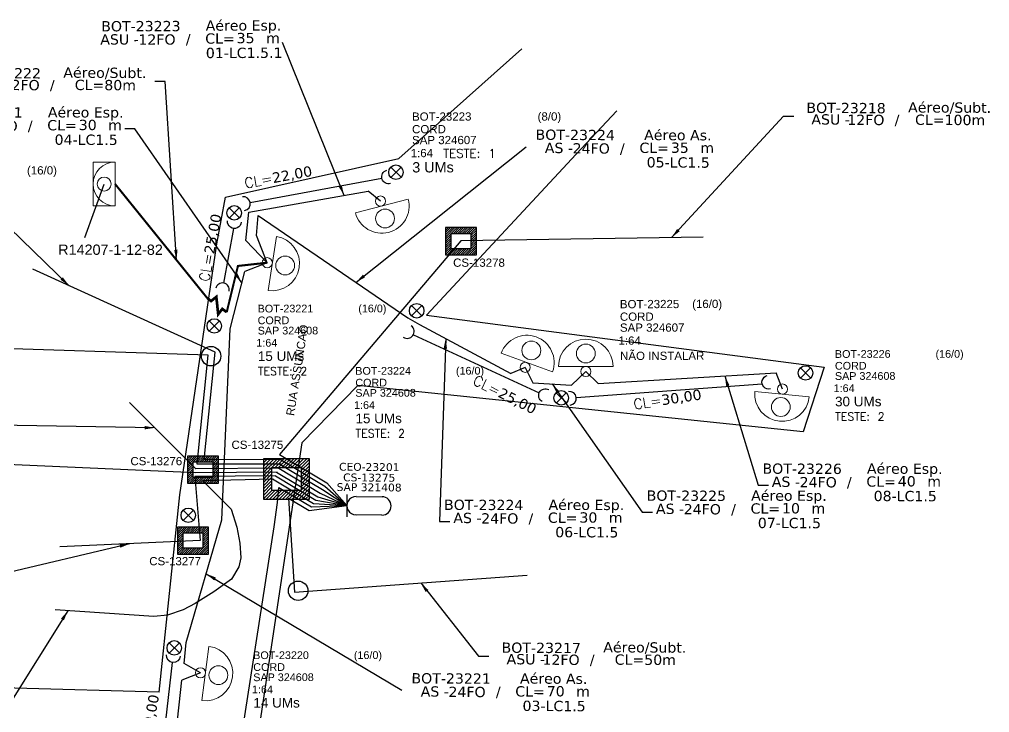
# Model space of a CAD drawing. Extents: x -89 to 749, y 705 to 1299.
# Drawn here: x 18.9 to 207.6, y 845.4 to 980.1 of the extents above; entities that cross this region are included whole.
import ezdxf
from ezdxf.enums import TextEntityAlignment as Align

# ---------------------------------------------------------------- set-up
doc = ezdxf.new("R2010")
doc.units = 0
for name, color, linetype in [('10.1-Caixas Subterrâneas', 5, 'Continuous'), ('20.4-CEOS', 1, 'Continuous'), ('20.5-CEO', 1, 'Continuous'), ('CAP a instalar', 1, 'Continuous'), ('label_cabos', 7, 'Continuous'), ('Legenda', 1, 'Continuous'), ('locais', 7, 'Continuous'), ('QUADRA', 7, 'Continuous'), ('Subida Lateral', 5, 'Continuous')]:
    doc.layers.add(name, color=color, linetype=linetype)
for name, color, linetype, lineweight in [("20.0-LEGENDA DOS CDO'S", 1, 'Continuous', 0), ('20.1-CDO_INTERIOR', 1, 'Continuous', 0), ('20.2-CDO_POSTE', 1, 'Continuous', 5), ('20.6-CORDOALHA_SUPORTE', 7, 'Continuous', 25), ('CORDOALHA_SUPORTE', 7, 'Continuous', 25)]:
    doc.layers.add(name, color=color, linetype=linetype, lineweight=lineweight)
doc.layers.add('DROP DE CLIENTE', color=140, linetype='Continuous', plot=False)
doc.layers.add('EXTRA', color=50, linetype='Continuous', plot=False)
doc.styles.add('ARIAL', font='arial.ttf')
doc.styles.add('DIGICADE', font='arial.ttf')
doc.styles.add('ROMANS', font='romans')
doc.styles.add('siredit', font='verdana.ttf')
doc.linetypes.add('FENCELINE1', pattern='A,0.25,-0.1,[133,ltypeshp.shx,S=0.1,R=0,X=-0.1,Y=0],-0.1,1', length=1.45)
doc.dimstyles.new('CC', dxfattribs={"dimtxt": 1, "dimasz": 2, "dimexe": 0.18, "dimexo": 0.0625, "dimgap": 0.09, "dimtad": 0, "dimdec": 0, "dimrnd": 1, "dimzin": 0, "dimdsep": 46, "dimtxsty": 'siredit', "dimblk": 'NONE', "dimcen": 0, "dimse1": 1, "dimse2": 1, "dimsd1": 1, "dimsd2": 1, "dimclrt": 7, "dimadec": 0, "dimazin": 0, "dimtfac": 1, "dimtdec": 0, "dimtofl": 0, "dimtmove": 0, "dimatfit": 3, "dimfxl": 0, "dimtolj": 1, "dimtzin": 0, "dimarcsym": 0})

# ---------------------------------------------------------------- blocks, each defined once
blk = doc.blocks.new('*X65')
at = {"color": 0, "linetype": 'Continuous'}
for p, q in [((-1.25, 0.34099), (-0.49099, 1.1)), ((-1.25, 0.517767), (-0.667767, 1.1)), ((-1.25, 0.694544), (-0.844544, 1.1)), ((-1.25, 0.87132), (-1.02132, 1.1)), ((-1.25, 1.048097), (-1.198097, 1.1)), ((-0.789214, 0.625), (-0.314214, 1.1)), ((-0.612437, 0.625), (-0.137437, 1.1)), ((-0.43566, 0.625), (0.03934, 1.1)), ((-0.258883, 0.625), (0.216117, 1.1)), ((-0.082107, 0.625), (0.392893, 1.1)), ((0.09467, 0.625), (0.56967, 1.1)), ((0.271447, 0.625), (0.746447, 1.1)), ((0.448223, 0.625), (0.923223, 1.1)), ((0.625, 0.625), (1.1, 1.1)), ((0.801777, 0.625), (1.25, 1.073223)), ((-1.25, 0.164214), (-0.8035, 0.610714)), ((0.8035, 0.449947), (1.25, 0.896447)), ((0.8035, 0.27317), (1.25, 0.71967)), ((0.8035, 0.096393), (1.25, 0.542893)), ((-1.25, -0.012563), (-0.8035, 0.433937)), ((-1.25, -0.18934), (-0.8035, 0.25716)), ((-1.25, -0.366117), (-0.8035, 0.080383)), ((0.8035, -0.080383), (1.25, 0.366117)), ((0.8035, -0.25716), (1.25, 0.18934)), ((0.8035, -0.433937), (1.25, 0.012563)), ((-1.25, -0.542893), (-0.8035, -0.096393)), ((-1.25, -0.71967), (-0.8035, -0.27317)), ((-1.25, -0.896447), (-0.8035, -0.449947)), ((0.49099, -1.1), (1.25, -0.34099)), ((0.667767, -1.1), (1.25, -0.517767)), ((0.8035, -0.610714), (1.25, -0.164214)), ((-1.25, -1.073223), (-0.801777, -0.625)), ((-1.1, -1.1), (-0.625, -0.625)), ((-0.923223, -1.1), (-0.448223, -0.625)), ((-0.746447, -1.1), (-0.271447, -0.625)), ((-0.56967, -1.1), (-0.09467, -0.625)), ((-0.392893, -1.1), (0.082107, -0.625)), ((-0.216117, -1.1), (0.258883, -0.625)), ((-0.03934, -1.1), (0.43566, -0.625)), ((0.137437, -1.1), (0.612437, -0.625)), ((0.314214, -1.1), (0.789214, -0.625)), ((0.844544, -1.1), (1.25, -0.694544)), ((1.02132, -1.1), (1.25, -0.87132)), ((1.198097, -1.1), (1.25, -1.048097))]:
    blk.add_line(p, q, dxfattribs=at)
blk = doc.blocks.new('MANHOLE_MQ')
at = {"color": 0, "linetype": 'Continuous'}
for p, q in [((0.00000623, 0.00000569), (-0.00000627, 0.00000569)), ((-0.00000627, 0.00000569), (-0.00000627, -0.00000531)), ((0.00000623, -0.00000531), (0.00000623, 0.00000569)), ((-0.00000404, 0.00000331), (0.00000399, 0.00000331)), ((-0.00000404, -0.00000294), (-0.00000404, 0.00000331)), ((0.00000399, 0.00000331), (0.00000399, -0.00000294)), ((0.00000399, -0.00000294), (-0.00000404, -0.00000294)), ((0.00000399, -0.00000294), (0.00000399, -0.00000294)), ((-0.00000627, -0.00000531), (0.00000623, -0.00000531))]:
    blk.add_line(p, q, dxfattribs=at)
at = {"color": 0, "linetype": 'Continuous', "xscale": 5e-06, "yscale": 5e-06, "zscale": 1e-05}
blk.add_blockref('*X65', (-0.00000002, 0.00000019), dxfattribs=at)
blk = doc.blocks.new('Inst CDOE-8 CAIXA DIST OPT CDOE 48F_8D C_SPL OPTAP')
at = {"layer": "20.0-LEGENDA DOS CDO'S", "color": 0}
for tag, p, style, flags in [('ID_ATIVIDADE', (0.12, 6.472), 'ARIAL', 3), ('FATOR', (7.921, 6.472), 'ARIAL', 1), ('QTDE', (0.235, -0.97), 'DIGICADE', 3)]:
    blk.add_attdef(tag, p, '', height=0.8, rotation=0.11799, dxfattribs=dict(at, style=style, flags=flags))
at = {"layer": "20.0-LEGENDA DOS CDO'S", "color": 0, "style": 'ARIAL'}
for tag, p, height in [('FID', (0.12, 5.248), 0.8), ('CORDOALHA', (0.122, 4.023), 0.8), ('SAP', (0.124, 2.961), 0.8), ('1:XX', (-0.012, 1.7), 0.8), ('UMS', (0.141, 0.217), 1)]:
    blk.add_attdef(tag, p, '', height=height, rotation=0.11799, dxfattribs=at)
blk.add_attdef('FIBRAS_UTILIZADAS', text='', height=0.8, rotation=0.11799, dxfattribs=at).set_placement((13.479, 5.263), align=Align.CENTER)
blk = doc.blocks.new('Teste  FTTH')
at = {"color": 0, "lineweight": 0, "style": 'ROMANS'}
for tag, p in [('TESTE', (-2.302, -0.29)), ('QTDE', (0.212, -0.29))]:
    blk.add_attdef(tag, p, '', height=0.48, dxfattribs=at)
for tag, p, flags in [('FID', (-2.227, -1.253), 1), ('FATOR', (-2.227, -2.028), 3), ('ID_ATIVIDADE', (-2.227, -2.716), 3)]:
    blk.add_attdef(tag, p, '', height=0.48, dxfattribs=dict(at, flags=flags))
blk = doc.blocks.new('Inst CDOE-16 CAIXA DIST OPT CDOE 48F_16D C_SPL_2_1_8')
at = {"layer": "20.0-LEGENDA DOS CDO'S", "color": 0}
for tag, p, style, flags in [('ID_ATIVIDADE', (0.12, 6.47), 'ARIAL', 3), ('FATOR', (7.92, 6.47), 'ARIAL', 1), ('QTDE', (0.1, -1.17), 'DIGICADE', 3)]:
    blk.add_attdef(tag, p, '', height=0.8, rotation=0.118, dxfattribs=dict(at, style=style, flags=flags))
at = {"layer": "20.0-LEGENDA DOS CDO'S", "color": 0, "style": 'ARIAL'}
for tag, p, height in [('FID', (0.12, 5.25), 0.8), ('CORDOALHA', (0.12, 4.02), 0.8), ('SAP', (0.12, 2.96), 0.8), ('1:XX', (-0.01, 1.7), 0.8), ('UMS', (0.14, 0.22), 1)]:
    blk.add_attdef(tag, p, '', height=height, rotation=0.118, dxfattribs=at)
blk.add_attdef('FIBRAS_UTILIZADAS', text='', height=0.8, rotation=0.118, dxfattribs=at).set_placement((13.48, 5.26), align=Align.CENTER)
blk = doc.blocks.new('Inst CORD BENZINAL 4.55MM 3F (sem recursos)')
at = {"layer": '20.6-CORDOALHA_SUPORTE', "color": 0, "lineweight": 0, "style": 'ROMANS'}
blk.add_attdef('LANCE', text='', height=1, dxfattribs=at).set_placement((-0.538, -2.215), align=Align.RIGHT)
at = {"layer": '20.6-CORDOALHA_SUPORTE', "color": 0, "style": 'siredit'}
blk.add_attdef('QTDE', (-0.538, -2.215), '', height=1, rotation=359.69001, dxfattribs=at)
at = {"layer": '20.6-CORDOALHA_SUPORTE', "color": 0, "lineweight": 0, "style": 'ROMANS'}
for tag, p, flags in [('FATOR', (-5.196, -4.442), 3), ('ID_ATIVIDADE', (-5.201, -6.669), 3), ('FID', (-5.201, -8.896), 1)]:
    blk.add_attdef(tag, p, '', height=1, dxfattribs=dict(at, flags=flags))
blk = doc.blocks.new('LEGENDA DOS CABOS')
at = {"layer": 'EXTRA', "color": 0, "style": 'siredit'}
for tag, p in [('ID', (4.601, 0.974)), ('XX', (9.03, 0.974))]:
    blk.add_attdef(tag, text='', height=0.48, rotation=359.69001, dxfattribs=at).set_placement(p, align=Align.MIDDLE_CENTER)
at = {"layer": 'Legenda', "color": 0, "style": 'siredit'}
for tag, p in [('TIPO_CABO', (1.314, -0.005)), ('CABO', (4.686, -0.052)), ('/', (6.809, -0.052)), ('METROS', (10.034, -0.052))]:
    blk.add_attdef(tag, text='', height=0.8, rotation=359.69001, dxfattribs=at).set_placement(p, align=Align.MIDDLE_CENTER)
blk = doc.blocks.new('_None')
blk = doc.blocks.new('CDOE_CT_POSTE')
at = {"layer": "20.0-LEGENDA DOS CDO'S", "color": 0, "style": 'ARIAL'}
for tag, p in [('CDO_N', (0.12, 5.248)), ('CORDOALHA', (0.122, 4.023)), ('SAP', (0.124, 2.961)), ('1:XX', (0.139, 1.231)), ('UMS', (0.141, 0.217))]:
    blk.add_attdef(tag, p, '', height=0.68, rotation=0.11799, dxfattribs=at)
blk.add_attdef('FIBRAS_UTILIZADAS', text='', height=0.68, rotation=0.11799, dxfattribs=at).set_placement((7.829, 5.263), align=Align.CENTER)
blk = doc.blocks.new('Inst CB AS CFOA-SM-AS-80-TS-24')
at = {"layer": 'label_cabos', "color": 0, "style": 'siredit'}
for tag, flags, p in [('ID_ATIVIDADE', 3, (1.314, 2.672)), ('FATOR', 1, (11.56, 2.551))]:
    blk.add_attdef(tag, text='', height=1, rotation=359.69001, dxfattribs=dict(at, flags=flags)).set_placement(p, align=Align.MIDDLE_CENTER)
for tag, p in [('DESTINO_CABO', (3.131, 1.262)), ('TIPO_CABO', (13.108, 1.245)), ('TIPO_CABO', (1.762, -0.005)), ('CABO', (4.686, -0.052)), ('/', (7.714, -0.052)), ('LANCE', (10.809, 0.002)), ('UND', (15.964, 0.002)), ('FID', (13.148, -1.414))]:
    blk.add_attdef(tag, text='', height=1, rotation=359.69001, dxfattribs=at).set_placement(p, align=Align.MIDDLE_CENTER)
blk.add_attdef('QTDE', (12.429, -0.475), '', height=1, rotation=359.69001, dxfattribs=at)
blk = doc.blocks.new('Inst CB ESP CFOA-SM-AS-80-TS-24')
at = {"layer": 'label_cabos', "color": 0, "style": 'siredit'}
for tag, flags, p in [('ID_ATIVIDADE', 3, (1.314, 2.672)), ('FATOR', 1, (11.56, 2.551))]:
    blk.add_attdef(tag, text='', height=1, rotation=359.69001, dxfattribs=dict(at, flags=flags)).set_placement(p, align=Align.MIDDLE_CENTER)
for tag, p in [('DESTINO_CABO', (3.131, 1.262)), ('TIPO_CABO', (13.108, 1.245)), ('TIPO_CABO', (1.762, -0.005)), ('CABO', (4.686, -0.052)), ('/', (7.714, -0.052)), ('LANCE', (10.809, 0.002)), ('UND', (15.964, 0.002)), ('FID', (13.148, -1.414))]:
    blk.add_attdef(tag, text='', height=1, rotation=359.69001, dxfattribs=at).set_placement(p, align=Align.MIDDLE_CENTER)
blk.add_attdef('QTDE', (12.429, -0.475), '', height=1, rotation=359.69001, dxfattribs=at)
blk = doc.blocks.new('Inst CB ESP CFOA-SM-ASU-120-S-12')
at = {"layer": 'label_cabos', "color": 0, "style": 'siredit'}
for tag, flags, p in [('ID_ATIVIDADE', 3, (1.314, 2.672)), ('FATOR', 1, (11.56, 2.551))]:
    blk.add_attdef(tag, text='', height=1, rotation=359.69001, dxfattribs=dict(at, flags=flags)).set_placement(p, align=Align.MIDDLE_CENTER)
for tag, p in [('DESTINO_CABO', (3.131, 1.262)), ('TIPO_CABO', (13.108, 1.245)), ('TIPO_CABO', (1.262, -0.005)), ('CABO', (4.686, -0.052)), ('/', (7.714, -0.052)), ('LANCE', (10.809, 0.002)), ('UND', (15.964, 0.002)), ('FID', (13.148, -1.414))]:
    blk.add_attdef(tag, text='', height=1, rotation=359.69001, dxfattribs=at).set_placement(p, align=Align.MIDDLE_CENTER)
blk.add_attdef('QTDE', (12.429, -0.475), '', height=1, rotation=359.69001, dxfattribs=at)

msp = doc.modelspace()

# ---------------------------------------------------------------- linework, layer by layer
at = {"layer": '20.1-CDO_INTERIOR', "color": 1, "lineweight": 18}
msp.add_lwpolyline([(33.27, 943.87), (33.27, 952.37), (37.52, 952.38), (37.52, 943.88)], close=True, dxfattribs=at)
msp.add_circle((35.4, 948.12), 1.36, dxfattribs=at)
msp.add_arc((37.52, 948.13), 4.25, 90.0531, 270.0531, dxfattribs=at)
at = {"layer": '20.2-CDO_POSTE', "color": 7}
for p, q in [((84.26, 942.54), (94.55, 945.18)), ((122.61, 911.59), (112.63, 915.21)), ((161.95, 907.79), (172.53, 906.77)), ((54.43, 847.7), (55.79, 858.23))]:
    msp.add_line(p, q, dxfattribs=at)
at = {"layer": '20.2-CDO_POSTE', "color": 5}
msp.add_line((67.29, 927.42), (68.91, 937.92), dxfattribs=at)
at = {"layer": '20.2-CDO_POSTE', "color": 252}
msp.add_line((134.38, 912.64), (123.76, 912.65), dxfattribs=at)
at = {"layer": '20.2-CDO_POSTE', "color": 7}
for centre, radius in [((89.16, 944.81), 0.983), ((90.03, 941.42), 1.83), ((118.48, 915.77), 1.83), ((117.28, 912.48), 0.983), ((167.33, 908.26), 0.983), ((167, 904.77), 1.83), ((54.13, 853.09), 0.983), ((57.61, 852.64), 1.83)]:
    msp.add_circle(centre, radius, dxfattribs=at)
at = {"layer": '20.2-CDO_POSTE', "color": 5}
for centre, radius in [((70.6, 932.28), 1.83), ((67.13, 932.82), 0.983)]:
    msp.add_circle(centre, radius, dxfattribs=at)
at = {"layer": '20.2-CDO_POSTE', "color": 252}
for centre, radius in [((129.08, 915.17), 1.83), ((129.07, 911.66), 0.983)]:
    msp.add_circle(centre, radius, dxfattribs=at)
at = {"layer": '20.2-CDO_POSTE', "color": 7}
for centre, start, end in [((89.41, 943.86), 194.3971, 14.3971), ((117.62, 913.4), 340.0502, 160.0502), ((167.24, 907.28), 174.495, 354.495), ((55.11, 852.97), 262.633, 82.633)]:
    msp.add_arc(centre, 5.31, start, end, dxfattribs=at)
at = {"layer": '20.2-CDO_POSTE', "color": 5}
msp.add_arc((68.1, 932.67), 5.31, 261.2223, 81.2223, dxfattribs=at)
at = {"layer": '20.2-CDO_POSTE', "color": 252}
msp.add_arc((129.07, 912.65), 5.31, 359.9406, 179.9406, dxfattribs=at)
at = {"layer": '20.5-CEO', "color": 7}
for p, q in [((84.41, 887.37), (89.45, 887.33)), ((89.42, 883.74), (84.38, 883.78))]:
    msp.add_line(p, q, dxfattribs=at)
msp.add_lwpolyline([(82.62, 887.76), (82.59, 883.43)], dxfattribs=at)
for centre, start, end in [((84.4, 885.58), 89.5196, 269.5196), ((89.43, 885.54), 269.5196, 89.5196)]:
    msp.add_arc(centre, 1.79, start, end, dxfattribs=at)
at = {"layer": 'CAP a instalar', "color": 1, "ltscale": 5, "const_width": 0.4}
for points in [[(55.43, 925.97), (37.52, 948.13)], [(67.13, 932.82), (61.42, 932.19), (59.24, 923.21), (59.24, 923.21)]]:
    msp.add_lwpolyline(points, dxfattribs=at)
at = {"layer": 'CAP a instalar', "color": 7, "linetype": 'FENCELINE1', "ltscale": 5}
for points in [[(67.13, 932.82), (62.93, 937.15), (63.57, 942.64), (86.74, 946.72)], [(89.16, 944.81), (86.74, 946.72)], [(65, 938.08), (65.35, 942.03)], [(65.35, 942.03), (94.46, 922.08), (96.76, 920.84)], [(67.13, 932.82), (65, 938.08)], [(67.13, 932.82), (62.75, 931.13)], [(59.88, 919.99), (62.75, 931.13)], [(96.76, 920.84), (114.51, 911.27)], [(51.38, 858.99), (58.3, 882.84), (59.88, 919.99)], [(117.28, 912.48), (114.51, 911.27)], [(117.28, 912.48), (118.79, 909.47)], [(129.07, 911.66), (126.29, 909.03)], [(129.07, 911.66), (131.51, 909.34)], [(131.51, 909.34), (166.09, 911.39)], [(167.33, 908.26), (166.09, 911.39)], [(118.79, 909.47), (126.29, 909.03)], [(50.98, 854.92), (51.38, 858.99)], [(54.13, 853.09), (50.98, 854.92)], [(54.13, 853.09), (50.53, 851.65)], [(47.74, 825.94), (50.53, 851.65)]]:
    msp.add_lwpolyline(points, dxfattribs=at)
at = {"layer": 'CAP a instalar', "linetype": 'FENCELINE1', "ltscale": 5}
msp.add_lwpolyline([(65.35, 942.03), (65.35, 942.03)], dxfattribs=at)
at = {"layer": 'CAP a instalar', "color": 252, "ltscale": 5}
for points in [[(151.91, 937.78), (104.78, 937.09), (69.51, 895.55)], [(69.73, 894.54), (54.86, 894.52), (57.02, 915.42), (21.5, 931.57)], [(69.81, 893.67), (53.52, 893.64), (55.6, 914.82), (-8.51, 916.89)], [(69.49, 892.86), (53.21, 892.78), (40.36, 905.64)], [(69.51, 895.55), (78.72, 890.05)], [(69.67, 894.54), (78.29, 889.39)], [(69.02, 892.13), (53.25, 891.94), (7.66, 893.99)], [(69.37, 892.86), (77.44, 888.04)], [(69.59, 893.67), (77.87, 888.72)], [(68.26, 890.76), (54.57, 890.41), (60.08, 884.9), (61.2, 881.41), (61.78, 878.33), (62.01, 875.42), (61.6, 873.72), (60.16, 871.33), (56.7, 868.84), (53.09, 866.59), (50.76, 865.31), (47.7, 864.27), (45.08, 864.03), (25.88, 865.33)], [(68.12, 890.78), (76.13, 886)], [(68.93, 892.13), (76.98, 887.33)], [(77.87, 888.72), (82.6, 885.59)], [(78.29, 889.39), (82.6, 885.59)], [(78.72, 890.05), (82.6, 885.59)], [(71.27, 887.06), (72.4, 868.77), (117.68, 872.08)], [(71.27, 887.06), (75.28, 884.67)], [(76.98, 887.33), (82.6, 885.59)], [(77.44, 888.04), (82.6, 885.58)], [(75.28, 884.67), (82.6, 885.59)], [(76.13, 886), (82.6, 885.59)]]:
    msp.add_lwpolyline(points, dxfattribs=at)
at = {"layer": 'CAP a instalar', "color": 7, "ltscale": 5}
for points in [[(68.72, 891.39), (53.02, 891.26), (54.06, 878.79), (26.79, 877.61)], [(68.71, 891.39), (76.55, 886.66)], [(68.48, 881.5), (69.13, 886.18), (69.35, 889.13)], [(69.35, 889.13), (75.7, 885.34)], [(75.7, 885.34), (82.6, 885.59)], [(76.55, 886.66), (82.6, 885.59)], [(49.17, 797.14), (53.71, 786.29), (68.48, 881.5), (68.48, 881.5)]]:
    msp.add_lwpolyline(points, dxfattribs=at)
at = {"layer": 'CORDOALHA_SUPORTE'}
for points in [[(63.8, 944.53), (89.4, 949.26)], [(58.67, 928.87), (60.61, 939.49)], [(95.54, 918.82), (120.03, 907.53)], [(127.21, 906.64), (163.37, 909.26)], [(44.56, 818.82), (48.7, 855.11)]]:
    msp.add_lwpolyline(points, dxfattribs=at)
for points in [[(91.07, 948.22, -1), (90.35, 950.79)], [(62.7, 942.98, 1), (62.28, 945.62)], [(62.07, 940.69, -1), (59.41, 940.95)], [(59.71, 927.28, 1), (57.1, 927.84)], [(93.58, 918.36, 1), (95.14, 920.52)], [(164.98, 908.28, -1), (164.36, 910.87)], [(120.59, 905.81, -1), (121.89, 908.14)], [(126.05, 905.14, 1), (125.73, 907.79)], [(50.18, 856.31, -1), (47.52, 856.56)]]:
    msp.add_lwpolyline(points, format="xyb", dxfattribs=at)
at = {"layer": 'DROP DE CLIENTE'}
msp.add_lwpolyline([(31.65, 937.71), (35.4, 948.12)], dxfattribs=at)
at = {"layer": 'DROP DE CLIENTE', "color": 5}
for centre in [(56.2, 914.65), (73.13, 869.05)]:
    msp.add_circle(centre, 1.89, dxfattribs=at)
at = {"layer": 'locais', "color": 10}
for points in [[(93.15, 949.42), (91.14, 951.4)], [(93.14, 951.42), (91.16, 949.41)], [(61.71, 941.52), (59.7, 943.5)], [(61.69, 943.51), (59.71, 941.5)], [(97.18, 922.49), (95.17, 924.47)], [(97.17, 924.49), (95.19, 922.48)], [(57.82, 919.54), (55.81, 921.52)], [(57.81, 921.53), (55.83, 919.52)], [(172.81, 910.4), (170.8, 912.38)], [(172.8, 912.39), (170.82, 910.38)], [(125.3, 905.56), (123.29, 907.54)], [(125.28, 907.55), (123.3, 905.54)], [(52.77, 882.73), (50.76, 884.7)], [(52.76, 884.72), (50.78, 882.71)], [(50.04, 856.95), (48.03, 858.93)], [(50.03, 858.94), (48.05, 856.93)]]:
    msp.add_lwpolyline(points, dxfattribs=at)
for centre in [(92.15, 950.41), (60.7, 942.51), (96.18, 923.48), (56.82, 920.53), (171.81, 911.39), (124.29, 906.55), (51.77, 883.72), (49.04, 857.94)]:
    msp.add_circle(centre, 1.41, dxfattribs=at)
at = {"layer": 'QUADRA'}
for points in [[(46.13, 849.33), (50.15, 887.72), (57.32, 936.51), (59.02, 945.56), (92.68, 953.07), (116.62, 974.38)], [(46.13, 849.33), (50.15, 887.72), (57.32, 936.51), (59.02, 945.56), (92.68, 953.07), (116.62, 974.38)], [(135.08, 962.36), (127.21, 953.91), (98.06, 922.63)], [(135.08, 962.36), (127.21, 953.91), (98.06, 922.63)], [(98.06, 922.63), (175.41, 912.5), (171.37, 899.93), (84.76, 908.96)], [(84.76, 908.96), (73.86, 897.81), (57.82, 791.22), (52.72, 758.46)], [(84.76, 908.96), (73.86, 897.81), (57.82, 791.22), (52.72, 758.46)], [(46.13, 849.33), (-10.1, 850.89), (-20.3, 854.32), (-20.48, 854.54), (-20.48, 864.91)]]:
    msp.add_lwpolyline(points, dxfattribs=at)
at = {"layer": 'Subida Lateral', "color": 5, "const_width": 0.521}
msp.add_lwpolyline([(59.24, 923.21), (58.38, 923.84), (57.58, 922.8), (57.22, 926.18), (56.19, 925.36), (55.43, 925.97)], dxfattribs=at)

# ---------------------------------------------------------------- block references
at = {"layer": '10.1-Caixas Subterrâneas', "color": 30}
for p, xscale, yscale, zscale, rotation in [((104.78, 937.09), 479681.3314667372, 479681.3314667374, 479681.3314667374, 180.0000000000624), ((54.61, 892.68), 479681.3314667372, 479681.3314667374, 479681.3314667374, 180.0000000000624), ((70.84, 890.92), 716665.0063084953, 716665.0063084954, 716665.0063084954, 180.0000000000623), ((52.67, 878.89), 479681.3314667372, 479681.3314667374, 479681.3314667374, 180.0000000000624)]:
    msp.add_blockref('MANHOLE_MQ', p, dxfattribs=dict(at, xscale=xscale, yscale=yscale, zscale=zscale, rotation=rotation))
at = {"layer": "20.0-LEGENDA DOS CDO'S", "color": 7, "lineweight": 0, "xscale": 2, "yscale": 2, "zscale": 2}
msp.add_blockref('Inst CDOE-8 CAIXA DIST OPT CDOE 48F_8D C_SPL OPTAP', (95.04, 949.93), dxfattribs=at).add_auto_attribs({'FID': 'BOT-23223', 'CORDOALHA': 'CORD', 'SAP': 'SAP 324607', '1:XX': '1:64', 'UMS': '3 UMs', 'FIBRAS_UTILIZADAS': '(8/0)'})
at = {"layer": "20.0-LEGENDA DOS CDO'S", "color": 7, "lineweight": 0}
for p, xscale, yscale, zscale, rotation, values in [((109.4, 954.25), 3.500999999999815, 3.500999999999976, 3.500999999999999, 3.12679759852e-05, {'TESTE': 'TESTE:', 'QTDE': '1'}), ((72.86, 911.91), 3.282187500000846, 3.282187499999768, 3.282187499999992, 0.004078562100526001, {'TESTE': 'TESTE:', 'QTDE': '2'}), ((185.13, 903.08), 3.282187500000846, 3.282187499999768, 3.282187499999992, 0.004078562100526001, {'TESTE': 'TESTE:', 'QTDE': '2'}), ((91.85, 899.81), 3.282187500000846, 3.282187499999768, 3.282187499999992, 0.004078562100526001, {'TESTE': 'TESTE:', 'QTDE': '2'})]:
    msp.add_blockref('Teste  FTTH', p, dxfattribs=dict(at, xscale=xscale, yscale=yscale, zscale=zscale, rotation=rotation)).add_auto_attribs(values)
at = {"layer": "20.0-LEGENDA DOS CDO'S", "color": 5, "lineweight": 0}
ref = msp.add_blockref('Inst CDOE-16 CAIXA DIST OPT CDOE 48F_16D C_SPL_2_1_8', (65.02, 913.31), dxfattribs=dict(at, xscale=1.875000000000873, yscale=1.875000000000873, zscale=1.875))
ref.add_attrib('FID', 'BOT-23221', (65.25, 923.15), dxfattribs={"color": 0, "height": 1.5, "rotation": 0.118, "style": 'ARIAL'})
ref.add_attrib('CORDOALHA', 'CORD', (65.25, 920.86), dxfattribs={"color": 0, "height": 1.5, "rotation": 0.118, "style": 'ARIAL'})
ref.add_attrib('SAP', 'SAP 324608', (65.26, 918.86), dxfattribs={"color": 0, "height": 1.5, "rotation": 0.118, "style": 'ARIAL'})
ref.add_attrib('1:XX', '1:64', (65, 916.5), dxfattribs={"color": 0, "height": 1.5, "rotation": 0.118, "style": 'ARIAL'})
ref.add_attrib('UMS', '15 UMs', (65.29, 913.72), dxfattribs={"color": 0, "height": 1.875, "rotation": 0.118, "style": 'ARIAL'})
ref.add_attrib('FIBRAS_UTILIZADAS', '(16/0)', dxfattribs={"color": 0, "height": 1.5, "rotation": 0.118, "style": 'ARIAL'}).set_placement((90.3, 923.18), align=Align.RIGHT)
at = {"layer": "20.0-LEGENDA DOS CDO'S", "color": 252}
ref = msp.add_blockref('CDOE_CT_POSTE', (135.46, 913.48), dxfattribs=dict(at, xscale=2, yscale=2, zscale=2))
ref.add_attrib('CDO_N', 'BOT-23225', (135.7, 923.97), dxfattribs={"color": 0, "height": 1.6, "rotation": 0.118, "style": 'ARIAL'})
ref.add_attrib('CORDOALHA', 'CORD', (135.7, 921.53), dxfattribs={"color": 0, "height": 1.6, "rotation": 0.118, "style": 'ARIAL'})
ref.add_attrib('SAP', 'SAP 324607', (135.71, 919.4), dxfattribs={"color": 0, "height": 1.6, "rotation": 0.118, "style": 'ARIAL'})
ref.add_attrib('1:XX', '1:64', (135.43, 916.88), dxfattribs={"color": 0, "height": 1.6, "rotation": 0.118, "style": 'ARIAL'})
ref.add_attrib('UMS', 'NÃO INSTALAR', (135.74, 913.91), dxfattribs={"color": 0, "height": 1.6, "rotation": 0.118, "style": 'ARIAL'})
ref.add_attrib('FIBRAS_UTILIZADAS', '     (16/0)', dxfattribs={"color": 0, "height": 1.6, "rotation": 0.118, "style": 'ARIAL'}).set_placement((151.12, 924.01), align=Align.CENTER)
at = {"layer": "20.0-LEGENDA DOS CDO'S", "color": 7, "lineweight": 0}
ref = msp.add_blockref('Inst CDOE-16 CAIXA DIST OPT CDOE 48F_16D C_SPL_2_1_8', (177.29, 904.48), dxfattribs=dict(at, xscale=1.875000000000873, yscale=1.875000000000873, zscale=1.875))
ref.add_attrib('FID', 'BOT-23226', (177.52, 914.32), dxfattribs={"color": 0, "height": 1.5, "rotation": 0.118, "style": 'ARIAL'})
ref.add_attrib('CORDOALHA', 'CORD', (177.52, 912.03), dxfattribs={"color": 0, "height": 1.5, "rotation": 0.118, "style": 'ARIAL'})
ref.add_attrib('SAP', 'SAP 324608', (177.52, 910.04), dxfattribs={"color": 0, "height": 1.5, "rotation": 0.118, "style": 'ARIAL'})
ref.add_attrib('1:XX', '1:64', (177.27, 907.67), dxfattribs={"color": 0, "height": 1.5, "rotation": 0.118, "style": 'ARIAL'})
ref.add_attrib('UMS', '30 UMs', (177.55, 904.89), dxfattribs={"color": 0, "height": 1.875, "rotation": 0.118, "style": 'ARIAL'})
ref.add_attrib('FIBRAS_UTILIZADAS', '(16/0)', dxfattribs={"color": 0, "height": 1.5, "rotation": 0.118, "style": 'ARIAL'}).set_placement((202.56, 914.35), align=Align.RIGHT)
ref = msp.add_blockref('Inst CDOE-16 CAIXA DIST OPT CDOE 48F_16D C_SPL_2_1_8', (84.02, 901.21), dxfattribs=dict(at, xscale=1.875000000000873, yscale=1.875000000000873, zscale=1.875))
ref.add_attrib('FID', 'BOT-23224', (84.24, 911.04), dxfattribs={"color": 0, "height": 1.5, "rotation": 0.118, "style": 'ARIAL'})
ref.add_attrib('CORDOALHA', 'CORD', (84.25, 908.75), dxfattribs={"color": 0, "height": 1.5, "rotation": 0.118, "style": 'ARIAL'})
ref.add_attrib('SAP', 'SAP 324608', (84.25, 906.76), dxfattribs={"color": 0, "height": 1.5, "rotation": 0.118, "style": 'ARIAL'})
ref.add_attrib('1:XX', '1:64', (84, 904.39), dxfattribs={"color": 0, "height": 1.5, "rotation": 0.118, "style": 'ARIAL'})
ref.add_attrib('UMS', '15 UMs', (84.28, 901.61), dxfattribs={"color": 0, "height": 1.875, "rotation": 0.118, "style": 'ARIAL'})
ref.add_attrib('FIBRAS_UTILIZADAS', '(16/0)', dxfattribs={"color": 0, "height": 1.5, "rotation": 0.118, "style": 'ARIAL'}).set_placement((109.29, 911.07), align=Align.RIGHT)
ref = msp.add_blockref('Inst CDOE-16 CAIXA DIST OPT CDOE 48F_16D C_SPL_2_1_8', (64.17, 845.92), dxfattribs=dict(at, xscale=1.875000000000873, yscale=1.875000000000873, zscale=1.875))
ref.add_attrib('FID', 'BOT-23220', (64.39, 855.76), dxfattribs={"color": 0, "height": 1.5, "rotation": 0.118, "style": 'ARIAL'})
ref.add_attrib('CORDOALHA', 'CORD', (64.4, 853.46), dxfattribs={"color": 0, "height": 1.5, "rotation": 0.118, "style": 'ARIAL'})
ref.add_attrib('SAP', 'SAP 324608', (64.4, 851.47), dxfattribs={"color": 0, "height": 1.5, "rotation": 0.118, "style": 'ARIAL'})
ref.add_attrib('1:XX', '1:64', (64.15, 849.11), dxfattribs={"color": 0, "height": 1.5, "rotation": 0.118, "style": 'ARIAL'})
ref.add_attrib('UMS', '14 UMs', (64.43, 846.33), dxfattribs={"color": 0, "height": 1.875, "rotation": 0.118, "style": 'ARIAL'})
ref.add_attrib('FIBRAS_UTILIZADAS', '(16/0)', dxfattribs={"color": 0, "height": 1.5, "rotation": 0.118, "style": 'ARIAL'}).set_placement((89.44, 855.79), align=Align.RIGHT)
at = {"layer": '20.6-CORDOALHA_SUPORTE', "color": 0, "lineweight": 0, "yscale": 2, "zscale": 2}
for p, xscale, rotation, values in [((68.5, 952.83), 1.999999999999999, 10.85076810714454, {'QTDE': '22,00', 'LANCE': 'CL='}), ((52.61, 936.24), 2, 79.74269785657069, {'QTDE': '25,00', 'LANCE': 'CL='}), ((114.76, 910.32), 2, 333.6213545360578, {'QTDE': '25,00', 'LANCE': 'CL='}), ((144.32, 909.65), 2, 8.713105665059773, {'QTDE': '30,00', 'LANCE': 'CL='}), ((40.5, 842.8), 2, 79.74269785657069, {'QTDE': '40,00', 'LANCE': 'CL='})]:
    msp.add_blockref('Inst CORD BENZINAL 4.55MM 3F (sem recursos)', p, dxfattribs=dict(at, xscale=xscale, rotation=rotation)).add_auto_attribs(values)
at = {"layer": 'label_cabos'}
ref = msp.add_blockref('Inst CB ESP CFOA-SM-ASU-120-S-12', (36.31, 976.23), dxfattribs=dict(at, xscale=2, yscale=2, zscale=2, rotation=0.4634636983126845))
ref.add_attrib('DESTINO_CABO', 'BOT-23223', dxfattribs={"color": 0, "height": 2, "rotation": 0.1535, "style": 'siredit'}).set_placement((42.55, 978.81), align=Align.MIDDLE_CENTER)
ref.add_attrib('TIPO_CABO', 'Aéreo Esp.', dxfattribs={"color": 0, "height": 2, "rotation": 0.1535, "style": 'siredit'}).set_placement((62.5, 978.94), align=Align.MIDDLE_CENTER)
ref.add_attrib('CABO', '12FO', dxfattribs={"color": 0, "height": 2, "rotation": 0.1535, "style": 'siredit'}).set_placement((45.68, 976.21), align=Align.MIDDLE_CENTER)
ref.add_attrib('/', '/', dxfattribs={"color": 0, "height": 2, "rotation": 0.1535, "style": 'siredit'}).set_placement((51.74, 976.25), align=Align.MIDDLE_CENTER)
ref.add_attrib('TIPO_CABO', 'ASU - ', dxfattribs={"color": 0, "height": 2, "rotation": 0.1535, "style": 'siredit'}).set_placement((38.83, 976.24), align=Align.MIDDLE_CENTER)
ref.add_attrib('FID', '01-LC1.5.1', dxfattribs={"color": 0, "height": 2, "rotation": 0.1535, "style": 'siredit'}).set_placement((62.63, 973.62), align=Align.MIDDLE_CENTER)
ref.add_attrib('LANCE', 'CL=', dxfattribs={"color": 0, "height": 2, "rotation": 0.1535, "style": 'siredit'}).set_placement((57.93, 976.41), align=Align.MIDDLE_CENTER)
ref.add_attrib('QTDE', '35', (61.17, 975.49), dxfattribs={"color": 0, "height": 2, "rotation": 0.1535, "style": 'siredit'})
ref.add_attrib('UND', 'm', dxfattribs={"color": 0, "height": 2, "rotation": 0.1535, "style": 'siredit'}).set_placement((68.24, 976.49), align=Align.MIDDLE_CENTER)
at = {"layer": 'label_cabos', "color": 0, "lineweight": 0}
ref = msp.add_blockref('LEGENDA DOS CABOS', (6.93, 966.41), dxfattribs=dict(at, xscale=2, yscale=2, zscale=2))
ref.add_attrib('ID', 'BOT-23222', dxfattribs={"color": 0, "height": 2, "rotation": 359.69, "style": 'siredit'}).set_placement((15.4, 969.67), align=Align.MIDDLE_CENTER)
ref.add_attrib('CABO', '12FO', dxfattribs={"color": 0, "height": 2, "rotation": 359.69, "style": 'siredit'}).set_placement((19.25, 967.36), align=Align.MIDDLE_CENTER)
ref.add_attrib('METROS', 'CL=80m', dxfattribs={"color": 0, "height": 2, "rotation": 359.69, "style": 'siredit'}).set_placement((35.64, 967.36), align=Align.MIDDLE_CENTER)
ref.add_attrib('XX', 'Aéreo/Subt.', dxfattribs={"color": 0, "height": 2, "rotation": 359.69, "style": 'siredit'}).set_placement((35.54, 969.75), align=Align.MIDDLE_CENTER)
ref.add_attrib('/', '/', dxfattribs={"color": 0, "height": 2, "rotation": 359.69, "style": 'siredit'}).set_placement((25.31, 967.36), align=Align.MIDDLE_CENTER)
ref.add_attrib('TIPO_CABO', 'ASU -', dxfattribs={"color": 0, "height": 2, "rotation": 359.69, "style": 'siredit'}).set_placement((12.41, 967.45), align=Align.MIDDLE_CENTER)
ref = msp.add_blockref('LEGENDA DOS CABOS', (171.21, 959.64), dxfattribs=dict(at, xscale=2, yscale=2, zscale=2))
ref.add_attrib('ID', 'BOT-23218', dxfattribs={"color": 0, "height": 2, "rotation": 359.69, "style": 'siredit'}).set_placement((179.69, 962.9), align=Align.MIDDLE_CENTER)
ref.add_attrib('CABO', '12FO', dxfattribs={"color": 0, "height": 2, "rotation": 359.69, "style": 'siredit'}).set_placement((183.54, 960.59), align=Align.MIDDLE_CENTER)
ref.add_attrib('METROS', 'CL=100m', dxfattribs={"color": 0, "height": 2, "rotation": 359.69, "style": 'siredit'}).set_placement((199.93, 960.59), align=Align.MIDDLE_CENTER)
ref.add_attrib('XX', 'Aéreo/Subt.', dxfattribs={"color": 0, "height": 2, "rotation": 359.69, "style": 'siredit'}).set_placement((199.83, 962.99), align=Align.MIDDLE_CENTER)
ref.add_attrib('/', '/', dxfattribs={"color": 0, "height": 2, "rotation": 359.69, "style": 'siredit'}).set_placement((189.6, 960.59), align=Align.MIDDLE_CENTER)
ref.add_attrib('TIPO_CABO', 'ASU -', dxfattribs={"color": 0, "height": 2, "rotation": 359.69, "style": 'siredit'}).set_placement((176.69, 960.68), align=Align.MIDDLE_CENTER)
at = {"layer": 'label_cabos'}
ref = msp.add_blockref('Inst CB ESP CFOA-SM-AS-80-TS-24', (5.6, 959.5), dxfattribs=dict(at, xscale=1.999999999999999, yscale=2, zscale=2, rotation=0.1315642866257035))
ref.add_attrib('DESTINO_CABO', 'BOT-23221', dxfattribs={"color": 0, "height": 2, "rotation": 359.8216, "style": 'siredit'}).set_placement((11.85, 962.04), align=Align.MIDDLE_CENTER)
ref.add_attrib('TIPO_CABO', 'Aéreo Esp.', dxfattribs={"color": 0, "height": 2, "rotation": 359.8216, "style": 'siredit'}).set_placement((31.81, 962.05), align=Align.MIDDLE_CENTER)
ref.add_attrib('CABO', '24FO', dxfattribs={"color": 0, "height": 2, "rotation": 359.8216, "style": 'siredit'}).set_placement((14.97, 959.42), align=Align.MIDDLE_CENTER)
ref.add_attrib('/', '/', dxfattribs={"color": 0, "height": 2, "rotation": 359.8216, "style": 'siredit'}).set_placement((21.02, 959.43), align=Align.MIDDLE_CENTER)
ref.add_attrib('TIPO_CABO', 'AS - ', dxfattribs={"color": 0, "height": 2, "rotation": 359.8216, "style": 'siredit'}).set_placement((9.12, 959.5), align=Align.MIDDLE_CENTER)
ref.add_attrib('FID', '04-LC1.5', dxfattribs={"color": 0, "height": 2, "rotation": 359.8216, "style": 'siredit'}).set_placement((31.9, 956.73), align=Align.MIDDLE_CENTER)
ref.add_attrib('LANCE', 'CL=', dxfattribs={"color": 0, "height": 2, "rotation": 359.8216, "style": 'siredit'}).set_placement((27.21, 959.55), align=Align.MIDDLE_CENTER)
ref.add_attrib('QTDE', '30', (30.46, 958.61), dxfattribs={"color": 0, "height": 2, "rotation": 359.8216, "style": 'siredit'})
ref.add_attrib('UND', 'm', dxfattribs={"color": 0, "height": 2, "rotation": 359.8216, "style": 'siredit'}).set_placement((37.52, 959.58), align=Align.MIDDLE_CENTER)
ref = msp.add_blockref('Inst CB AS CFOA-SM-AS-80-TS-24', (120.76, 955.14), dxfattribs=dict(at, xscale=2, yscale=2, zscale=2))
ref.add_attrib('DESTINO_CABO', 'BOT-23224', dxfattribs={"color": 0, "height": 2, "rotation": 359.69, "style": 'siredit'}).set_placement((127.02, 957.67), align=Align.MIDDLE_CENTER)
ref.add_attrib('TIPO_CABO', 'Aéreo As.', dxfattribs={"color": 0, "height": 2, "rotation": 359.69, "style": 'siredit'}).set_placement((146.97, 957.63), align=Align.MIDDLE_CENTER)
ref.add_attrib('CABO', '24FO', dxfattribs={"color": 0, "height": 2, "rotation": 359.69, "style": 'siredit'}).set_placement((130.13, 955.04), align=Align.MIDDLE_CENTER)
ref.add_attrib('/', '/', dxfattribs={"color": 0, "height": 2, "rotation": 359.69, "style": 'siredit'}).set_placement((136.18, 955.04), align=Align.MIDDLE_CENTER)
ref.add_attrib('TIPO_CABO', 'AS - ', dxfattribs={"color": 0, "height": 2, "rotation": 359.69, "style": 'siredit'}).set_placement((124.28, 955.13), align=Align.MIDDLE_CENTER)
ref.add_attrib('FID', '05-LC1.5', dxfattribs={"color": 0, "height": 2, "rotation": 359.69, "style": 'siredit'}).set_placement((147.05, 952.32), align=Align.MIDDLE_CENTER)
ref.add_attrib('LANCE', 'CL=', dxfattribs={"color": 0, "height": 2, "rotation": 359.69, "style": 'siredit'}).set_placement((142.37, 955.15), align=Align.MIDDLE_CENTER)
ref.add_attrib('QTDE', '35', (145.61, 954.19), dxfattribs={"color": 0, "height": 2, "rotation": 359.69, "style": 'siredit'})
ref.add_attrib('UND', 'm', dxfattribs={"color": 0, "height": 2, "rotation": 359.69, "style": 'siredit'}).set_placement((152.68, 955.15), align=Align.MIDDLE_CENTER)
ref = msp.add_blockref('Inst CB ESP CFOA-SM-AS-80-TS-24', (164.89, 890.23), dxfattribs=dict(at, xscale=1.999999999999999, yscale=2, zscale=2, rotation=0.1315642866257039))
ref.add_attrib('DESTINO_CABO', 'BOT-23226', dxfattribs={"color": 0, "height": 2, "rotation": 359.8216, "style": 'siredit'}).set_placement((171.15, 892.77), align=Align.MIDDLE_CENTER)
ref.add_attrib('TIPO_CABO', 'Aéreo Esp.', dxfattribs={"color": 0, "height": 2, "rotation": 359.8216, "style": 'siredit'}).set_placement((191.1, 892.78), align=Align.MIDDLE_CENTER)
ref.add_attrib('CABO', '24FO', dxfattribs={"color": 0, "height": 2, "rotation": 359.8216, "style": 'siredit'}).set_placement((174.27, 890.15), align=Align.MIDDLE_CENTER)
ref.add_attrib('/', '/', dxfattribs={"color": 0, "height": 2, "rotation": 359.8216, "style": 'siredit'}).set_placement((180.32, 890.16), align=Align.MIDDLE_CENTER)
ref.add_attrib('TIPO_CABO', 'AS - ', dxfattribs={"color": 0, "height": 2, "rotation": 359.8216, "style": 'siredit'}).set_placement((168.42, 890.23), align=Align.MIDDLE_CENTER)
ref.add_attrib('FID', '08-LC1.5', dxfattribs={"color": 0, "height": 2, "rotation": 359.8216, "style": 'siredit'}).set_placement((191.2, 887.46), align=Align.MIDDLE_CENTER)
ref.add_attrib('LANCE', 'CL=', dxfattribs={"color": 0, "height": 2, "rotation": 359.8216, "style": 'siredit'}).set_placement((186.51, 890.28), align=Align.MIDDLE_CENTER)
ref.add_attrib('QTDE', '40', (189.75, 889.34), dxfattribs={"color": 0, "height": 2, "rotation": 359.8216, "style": 'siredit'})
ref.add_attrib('UND', 'm', dxfattribs={"color": 0, "height": 2, "rotation": 359.8216, "style": 'siredit'}).set_placement((196.82, 890.31), align=Align.MIDDLE_CENTER)
ref = msp.add_blockref('Inst CB ESP CFOA-SM-AS-80-TS-24', (142.37, 884.99), dxfattribs=dict(at, xscale=1.999999999999999, yscale=2, zscale=2, rotation=0.131564286625704))
ref.add_attrib('DESTINO_CABO', 'BOT-23225', dxfattribs={"color": 0, "height": 2, "rotation": 359.8216, "style": 'siredit'}).set_placement((148.63, 887.53), align=Align.MIDDLE_CENTER)
ref.add_attrib('TIPO_CABO', 'Aéreo Esp.', dxfattribs={"color": 0, "height": 2, "rotation": 359.8216, "style": 'siredit'}).set_placement((168.58, 887.54), align=Align.MIDDLE_CENTER)
ref.add_attrib('CABO', '24FO', dxfattribs={"color": 0, "height": 2, "rotation": 359.8216, "style": 'siredit'}).set_placement((151.74, 884.9), align=Align.MIDDLE_CENTER)
ref.add_attrib('/', '/', dxfattribs={"color": 0, "height": 2, "rotation": 359.8216, "style": 'siredit'}).set_placement((157.8, 884.92), align=Align.MIDDLE_CENTER)
ref.add_attrib('TIPO_CABO', 'AS - ', dxfattribs={"color": 0, "height": 2, "rotation": 359.8216, "style": 'siredit'}).set_placement((145.89, 884.98), align=Align.MIDDLE_CENTER)
ref.add_attrib('FID', '07-LC1.5', dxfattribs={"color": 0, "height": 2, "rotation": 359.8216, "style": 'siredit'}).set_placement((168.67, 882.22), align=Align.MIDDLE_CENTER)
ref.add_attrib('LANCE', 'CL=', dxfattribs={"color": 0, "height": 2, "rotation": 359.8216, "style": 'siredit'}).set_placement((163.99, 885.04), align=Align.MIDDLE_CENTER)
ref.add_attrib('QTDE', '10', (167.23, 884.09), dxfattribs={"color": 0, "height": 2, "rotation": 359.8216, "style": 'siredit'})
ref.add_attrib('UND', 'm', dxfattribs={"color": 0, "height": 2, "rotation": 359.8216, "style": 'siredit'}).set_placement((174.3, 885.06), align=Align.MIDDLE_CENTER)
ref = msp.add_blockref('Inst CB ESP CFOA-SM-AS-80-TS-24', (102.97, 883.2), dxfattribs=dict(at, xscale=1.999999999999999, yscale=2, zscale=2, rotation=0.131564286625704))
ref.add_attrib('DESTINO_CABO', 'BOT-23224', dxfattribs={"color": 0, "height": 2, "rotation": 359.8216, "style": 'siredit'}).set_placement((109.22, 885.74), align=Align.MIDDLE_CENTER)
ref.add_attrib('TIPO_CABO', 'Aéreo Esp.', dxfattribs={"color": 0, "height": 2, "rotation": 359.8216, "style": 'siredit'}).set_placement((129.18, 885.75), align=Align.MIDDLE_CENTER)
ref.add_attrib('CABO', '24FO', dxfattribs={"color": 0, "height": 2, "rotation": 359.8216, "style": 'siredit'}).set_placement((112.34, 883.11), align=Align.MIDDLE_CENTER)
ref.add_attrib('/', '/', dxfattribs={"color": 0, "height": 2, "rotation": 359.8216, "style": 'siredit'}).set_placement((118.39, 883.13), align=Align.MIDDLE_CENTER)
ref.add_attrib('TIPO_CABO', 'AS - ', dxfattribs={"color": 0, "height": 2, "rotation": 359.8216, "style": 'siredit'}).set_placement((106.49, 883.2), align=Align.MIDDLE_CENTER)
ref.add_attrib('FID', '06-LC1.5', dxfattribs={"color": 0, "height": 2, "rotation": 359.8216, "style": 'siredit'}).set_placement((129.27, 880.43), align=Align.MIDDLE_CENTER)
ref.add_attrib('LANCE', 'CL=', dxfattribs={"color": 0, "height": 2, "rotation": 359.8216, "style": 'siredit'}).set_placement((124.58, 883.25), align=Align.MIDDLE_CENTER)
ref.add_attrib('QTDE', '30', (127.83, 882.3), dxfattribs={"color": 0, "height": 2, "rotation": 359.8216, "style": 'siredit'})
ref.add_attrib('UND', 'm', dxfattribs={"color": 0, "height": 2, "rotation": 359.8216, "style": 'siredit'}).set_placement((134.89, 883.27), align=Align.MIDDLE_CENTER)
at = {"layer": 'label_cabos', "color": 0, "lineweight": 0}
ref = msp.add_blockref('LEGENDA DOS CABOS', (111.93, 854.69), dxfattribs=dict(at, xscale=2, yscale=2, zscale=2))
ref.add_attrib('ID', 'BOT-23217', dxfattribs={"color": 0, "height": 2, "rotation": 359.69, "style": 'siredit'}).set_placement((120.41, 857.95), align=Align.MIDDLE_CENTER)
ref.add_attrib('CABO', '12FO', dxfattribs={"color": 0, "height": 2, "rotation": 359.69, "style": 'siredit'}).set_placement((124.26, 855.64), align=Align.MIDDLE_CENTER)
ref.add_attrib('METROS', 'CL=50m', dxfattribs={"color": 0, "height": 2, "rotation": 359.69, "style": 'siredit'}).set_placement((140.65, 855.64), align=Align.MIDDLE_CENTER)
ref.add_attrib('XX', 'Aéreo/Subt.', dxfattribs={"color": 0, "height": 2, "rotation": 359.69, "style": 'siredit'}).set_placement((140.55, 858.04), align=Align.MIDDLE_CENTER)
ref.add_attrib('/', '/', dxfattribs={"color": 0, "height": 2, "rotation": 359.69, "style": 'siredit'}).set_placement((130.32, 855.64), align=Align.MIDDLE_CENTER)
ref.add_attrib('TIPO_CABO', 'ASU -', dxfattribs={"color": 0, "height": 2, "rotation": 359.69, "style": 'siredit'}).set_placement((117.41, 855.74), align=Align.MIDDLE_CENTER)
at = {"layer": 'label_cabos'}
ref = msp.add_blockref('Inst CB AS CFOA-SM-AS-80-TS-24', (96.61, 849.48), dxfattribs=dict(at, xscale=2, yscale=2, zscale=2))
ref.add_attrib('DESTINO_CABO', 'BOT-23221', dxfattribs={"color": 0, "height": 2, "rotation": 359.69, "style": 'siredit'}).set_placement((102.88, 852), align=Align.MIDDLE_CENTER)
ref.add_attrib('TIPO_CABO', 'Aéreo As.', dxfattribs={"color": 0, "height": 2, "rotation": 359.69, "style": 'siredit'}).set_placement((122.83, 851.97), align=Align.MIDDLE_CENTER)
ref.add_attrib('CABO', '24FO', dxfattribs={"color": 0, "height": 2, "rotation": 359.69, "style": 'siredit'}).set_placement((105.98, 849.38), align=Align.MIDDLE_CENTER)
ref.add_attrib('/', '/', dxfattribs={"color": 0, "height": 2, "rotation": 359.69, "style": 'siredit'}).set_placement((112.04, 849.38), align=Align.MIDDLE_CENTER)
ref.add_attrib('TIPO_CABO', 'AS - ', dxfattribs={"color": 0, "height": 2, "rotation": 359.69, "style": 'siredit'}).set_placement((100.14, 849.47), align=Align.MIDDLE_CENTER)
ref.add_attrib('FID', '03-LC1.5', dxfattribs={"color": 0, "height": 2, "rotation": 359.69, "style": 'siredit'}).set_placement((122.91, 846.65), align=Align.MIDDLE_CENTER)
ref.add_attrib('LANCE', 'CL=', dxfattribs={"color": 0, "height": 2, "rotation": 359.69, "style": 'siredit'}).set_placement((118.23, 849.48), align=Align.MIDDLE_CENTER)
ref.add_attrib('QTDE', '70', (121.47, 848.53), dxfattribs={"color": 0, "height": 2, "rotation": 359.69, "style": 'siredit'})
ref.add_attrib('UND', 'm', dxfattribs={"color": 0, "height": 2, "rotation": 359.69, "style": 'siredit'}).set_placement((128.54, 849.48), align=Align.MIDDLE_CENTER)

# ---------------------------------------------------------------- texts
at = {"style": 'ARIAL'}
msp.add_attdef('R14207-1-12-82', text='(XX/YY)', height=2, rotation=359.9671, dxfattribs=at).set_placement((36.64, 934.35), align=Align.CENTER)
at = {"layer": '10.1-Caixas Subterrâneas', "color": 30, "style": 'ARIAL'}
for s, p in [('CS-13278', (103.27, 932.03)), ('CS-13275', (60.17, 896.63)), ('CS-13276', (40.51, 893.45)), ('CS-13277', (44.17, 874))]:
    msp.add_text(s, height=1.6, dxfattribs=at).set_placement(p)
at = {"layer": "20.0-LEGENDA DOS CDO'S", "color": 1, "style": 'ARIAL'}
msp.add_text('          (16/0)', height=1.6, rotation=359.9724, dxfattribs=at).set_placement((20.2, 949.98), align=Align.CENTER)
at = {"layer": '20.4-CEOS', "color": 7, "style": 'siredit'}
msp.add_text('CEO-23201', height=1.515, rotation=359.5196, dxfattribs=at).set_placement((86.97, 893.87), align=Align.TOP_CENTER)
at = {"layer": '20.5-CEO', "color": 7, "style": 'siredit'}
for s, p in [('CS-13275', (86.97, 891.81)), ('SAP 321408', (86.95, 889.92))]:
    msp.add_text(s, height=1.521, rotation=359.5196, dxfattribs=at).set_placement(p, align=Align.TOP_CENTER)
at = {"layer": 'QUADRA', "insert": (70.76, 903.22), "char_height": 1.6, "width": 18.3302, "attachment_point": 1, "rotation": 81.156, "style": 'DIGICADE'}
msp.add_mtext('\\fArial|b0|i0|c0|p34;\\W1.0000000000;\\T1.0000000000;\\o\\lRUA ASSUNCAO', dxfattribs=at)

# ---------------------------------------------------------------- leaders
at = {"layer": 'label_cabos'}
for points in [[(82.06, 945.89), (70.09, 975.6)], [(49.47, 933.34), (47.24, 968.08), (45.24, 968.08)], [(145.73, 937.69), (167.51, 961.31), (169.51, 961.31)], [(28.58, 928.35), (-4.16, 960.05), (-6.16, 960.05)], [(62.18, 928.92), (41.4, 958.84), (39.4, 958.84)], [(84.37, 928.99), (117.45, 955.35)], [(101.82, 918.11), (100.65, 882.54), (102.65, 882.54)], [(156.12, 910.8), (162.58, 889.57), (164.58, 889.57)], [(122.54, 909.25), (140.05, 884.33), (142.05, 884.33)], [(45.28, 900.72), (-13.11, 901.74)], [(40.42, 878.2), (-17.36, 864.43)], [(55.26, 872.35), (93.31, 849.69)], [(96.96, 870.56), (108.23, 856.36), (110.23, 856.36)], [(28.35, 865.17), (16.76, 846.61), (14.76, 846.61)]]:
    msp.add_leader(points, dimstyle='CC', override={"dimgap": 0.09, "dimtad": 0}, dxfattribs=at)

doc.saveas('drawing.dxf')
